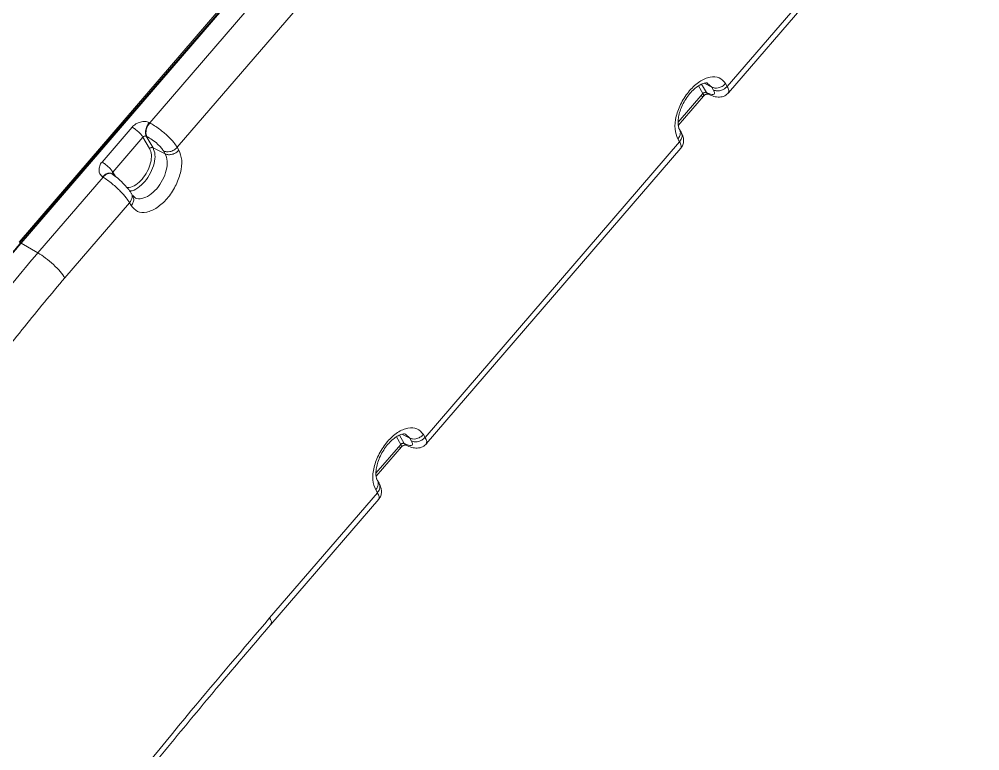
# Model space of a CAD drawing. Header units: millimetres. Extents: x 169 to 14583, y -399 to 10804.
# Drawn here: x 12694.5 to 12877.1, y 7455.4 to 7594.4 of the extents above; entities that cross this region are included whole.
import ezdxf

# ---------------------------------------------------------------- set-up
doc = ezdxf.new("R2010")
doc.units = ezdxf.units.MM
doc.header["$LTSCALE"] = 35

msp = doc.modelspace()

# ---------------------------------------------------------------- linework, layer by layer
at = {"color": 7, "linetype": 'Continuous', "lineweight": 18}
for p, q in [((12839.437, 7720.296), (12694.495, 7552.033)), ((12839.596, 7720.172), (12694.635, 7551.889)), ((12839.809, 7720.112), (12694.848, 7551.829)), ((12829.065, 7581.601), (12876.793, 7637.008)), ((12829.295, 7580.353), (12877.068, 7635.813)), ((12767.224, 7630.318), (12719.297, 7574.681)), ((12772.255, 7625.439), (12724.527, 7570.032)), ((12823.61, 7581.704), (12824.453, 7580.263)), ((12824.181, 7582.01), (12825.103, 7580.436)), ((12826.145, 7581.456), (12824.678, 7582.189)), ((12825.338, 7582.18), (12826.145, 7581.456)), ((12826.145, 7581.456), (12826.464, 7580.912)), ((12828.746, 7582.146), (12829.065, 7581.601)), ((12824.453, 7580.263), (12819.733, 7574.783)), ((12819.756, 7574.204), (12824.555, 7579.775)), ((12825.103, 7580.436), (12825.2, 7580.387)), ((12825.407, 7580.162), (12825.103, 7580.436)), ((12825.2, 7580.387), (12825.514, 7580.119)), ((12710.238, 7567.237), (12715.95, 7573.868)), ((12719.201, 7574.73), (12719.297, 7574.681)), ((12820.31, 7572.892), (12819.991, 7573.436)), ((12712.29, 7565.331), (12718.002, 7571.962)), ((12718.002, 7571.962), (12719.278, 7569.783)), ((12718.749, 7572.086), (12718.652, 7572.134)), ((12718.652, 7572.134), (12719.928, 7569.956)), ((12819.994, 7571.072), (12819.675, 7571.617)), ((12722.245, 7568.798), (12719.928, 7569.956)), ((12724.527, 7570.032), (12724.846, 7569.487)), ((12771.635, 7514.932), (12819.994, 7571.072)), ((12771.866, 7513.684), (12820.27, 7569.877)), ((12721.926, 7569.343), (12722.245, 7568.798)), ((12710.426, 7564.382), (12698.03, 7549.992)), ((12710.426, 7564.382), (12710.337, 7564.44)), ((12712.112, 7564.955), (12712.026, 7565.028)), ((12712.781, 7564.493), (12712.29, 7565.331)), ((12716.091, 7560.778), (12715.773, 7561.322)), ((12715.457, 7559.503), (12703.161, 7545.228)), ((12715.776, 7558.958), (12715.457, 7559.503)), ((12698.03, 7549.992), (12694.848, 7551.829)), ((12766.181, 7515.035), (12767.024, 7513.594)), ((12766.752, 7515.341), (12767.674, 7513.767)), ((12768.716, 7514.788), (12767.249, 7515.521)), ((12767.909, 7515.511), (12768.716, 7514.788)), ((12768.716, 7514.788), (12769.035, 7514.243)), ((12771.317, 7515.477), (12771.635, 7514.932)), ((12767.024, 7513.594), (12762.303, 7508.114)), ((12762.327, 7507.535), (12767.125, 7513.106)), ((12767.674, 7513.767), (12767.771, 7513.718)), ((12767.977, 7513.493), (12767.674, 7513.767)), ((12767.771, 7513.718), (12768.085, 7513.45)), ((12762.881, 7506.223), (12762.562, 7506.767)), ((12742.086, 7480.629), (12762.565, 7504.403)), ((12762.565, 7504.403), (12762.246, 7504.948)), ((12742.339, 7479.407), (12762.841, 7503.208))]:
    msp.add_line(p, q, dxfattribs=at)
for points, knots in [([(12819.675, 7571.617), (12819.444, 7572.208), (12818.981, 7573.391), (12819.266, 7575.911), (12820.256, 7578.521), (12821.859, 7580.897), (12823.821, 7582.66), (12825.829, 7583.531), (12827.641, 7583.445), (12828.377, 7582.579), (12828.746, 7582.146)], [0, 0, 0, 0, 0.1250073, 0.2499983, 0.3749941, 0.4999965, 0.6249979, 0.7499938, 0.8749442, 1, 1, 1, 1]), ([(12819.987, 7573.444), (12819.956, 7573.502), (12819.863, 7573.677), (12819.725, 7574.192), (12819.696, 7575.052), (12819.841, 7576.081), (12820.173, 7577.211), (12820.686, 7578.374), (12821.356, 7579.49), (12822.139, 7580.483), (12822.973, 7581.288), (12823.786, 7581.859), (12824.5, 7582.182), (12825.025, 7582.276), (12825.269, 7582.248), (12825.332, 7582.21), (12825.355, 7582.197)], [0, 0, 0, 0, 0.0387528, 0.1163478, 0.1914832, 0.2669557, 0.3438547, 0.4220557, 0.5009573, 0.5798231, 0.6577469, 0.7341216, 0.8087342, 0.8825632, 0.95817, 1, 1, 1, 1]), ([(12826.464, 7580.912), (12826.563, 7580.693), (12826.76, 7580.255), (12826.479, 7580.015), (12825.935, 7580.061), (12825.445, 7580.278), (12825.2, 7580.387)], [0, 0, 0, 0, 0.2795474, 0.559142, 0.7795499, 1, 1, 1, 1]), ([(12828.746, 7582.146), (12828.542, 7581.953), (12828.134, 7581.566), (12827.372, 7581.298), (12826.678, 7581.259), (12826.323, 7581.391), (12826.145, 7581.456)], [0, 0, 0, 0, 0.2796438, 0.5592878, 0.7796441, 1, 1, 1, 1]), ([(12826.464, 7580.912), (12826.695, 7580.834), (12827.156, 7580.677), (12827.931, 7580.817), (12828.596, 7581.138), (12828.909, 7581.447), (12829.065, 7581.601)], [0, 0, 0, 0, 0.2796438, 0.5592878, 0.7796441, 1, 1, 1, 1]), ([(12829.065, 7581.601), (12829.203, 7581.33), (12829.485, 7580.775), (12829.343, 7580.509), (12829.271, 7580.372)], [0, 0, 0, 0, 0.48796, 1, 1, 1, 1]), ([(12824.197, 7579.756), (12824.204, 7579.753), (12824.393, 7579.667), (12824.548, 7579.728), (12824.627, 7579.912), (12824.511, 7580.146), (12824.453, 7580.263)], [0, 0, 0, 0, 0.015198, 0.3974529, 0.6987268, 1, 1, 1, 1]), ([(12824.554, 7579.774), (12824.588, 7579.81), (12824.658, 7579.886), (12824.814, 7579.999), (12824.991, 7580.088), (12825.166, 7580.142), (12825.311, 7580.16), (12825.4, 7580.151), (12825.4, 7580.15), (12825.4, 7580.149)], [0, 0, 0, 0, 0.12543513, 0.26301098, 0.40043962, 0.54031884, 0.68708773, 0.85113559, 1, 1, 1, 1]), ([(12825.502, 7580.1), (12825.839, 7579.952), (12826.527, 7579.649), (12827.592, 7579.521), (12828.633, 7579.728), (12829.128, 7580.21), (12829.373, 7580.448)], [0, 0, 0, 0, 0.2405129, 0.4911701, 0.7485542, 1, 1, 1, 1]), ([(12715.95, 7573.868), (12716.176, 7574.082), (12716.628, 7574.511), (12717.521, 7574.87), (12718.27, 7574.957), (12718.832, 7574.883), (12719.077, 7574.781), (12719.201, 7574.73)], [0, 0, 0, 0, 0.2498767, 0.4989648, 0.7481994, 0.8734603, 1, 1, 1, 1]), ([(12719.201, 7574.73), (12719.039, 7574.488), (12718.714, 7574.005), (12718.495, 7573.218), (12718.473, 7572.564), (12718.592, 7572.277), (12718.652, 7572.134)], [0, 0, 0, 0, 0.2796188, 0.5592377, 0.7796191, 1, 1, 1, 1]), ([(12719.297, 7574.681), (12719.141, 7574.449), (12718.814, 7573.964), (12718.589, 7573.165), (12718.572, 7572.504), (12718.691, 7572.222), (12718.749, 7572.086)], [0, 0, 0, 0, 0.2702613, 0.5624294, 0.7897364, 1, 1, 1, 1]), ([(12719.297, 7574.681), (12719.601, 7574.509), (12720.192, 7574.175), (12721.113, 7573.526), (12721.964, 7572.85), (12722.929, 7571.988), (12723.891, 7570.986), (12724.326, 7570.333), (12724.527, 7570.032)], [0, 0, 0, 0, 0.1551399, 0.3017342, 0.4397775, 0.5692648, 0.801581, 1, 1, 1, 1]), ([(12819.675, 7571.617), (12819.817, 7571.814), (12820.099, 7572.21), (12820.183, 7572.849), (12820.13, 7573.285), (12819.988, 7573.434), (12819.983, 7573.44)], [0, 0, 0, 0, 0.3287184, 0.6574369, 0.9861553, 1, 1, 1, 1]), ([(12718.749, 7572.086), (12719.093, 7571.892), (12719.78, 7571.505), (12720.766, 7570.703), (12721.517, 7569.947), (12721.79, 7569.544), (12721.926, 7569.343)], [0, 0, 0, 0, 0.2796847, 0.5593155, 0.7796621, 1, 1, 1, 1]), ([(12819.994, 7571.072), (12820.147, 7571.293), (12820.452, 7571.736), (12820.524, 7572.407), (12820.366, 7572.747), (12820.301, 7572.887)], [0, 0, 0, 0, 0.3694764, 0.7389529, 1, 1, 1, 1]), ([(12820.192, 7569.79), (12820.331, 7569.967), (12820.637, 7570.356), (12820.813, 7571.105), (12820.75, 7571.989), (12820.459, 7572.587), (12820.31, 7572.892)], [0, 0, 0, 0, 0.2023893, 0.4450002, 0.7162856, 1, 1, 1, 1]), ([(12719.278, 7569.783), (12719.422, 7569.41), (12719.71, 7568.663), (12719.538, 7567.079), (12718.909, 7565.438), (12717.901, 7563.931), (12716.676, 7562.857), (12715.585, 7562.304), (12715.055, 7562.393), (12714.879, 7562.423)], [0, 0, 0, 0, 0.1538168, 0.3076335, 0.4614503, 0.6152671, 0.7690838, 0.9229006, 1, 1, 1, 1]), ([(12719.928, 7569.956), (12720.09, 7569.542), (12720.414, 7568.715), (12720.214, 7566.952), (12719.524, 7565.13), (12718.397, 7563.456), (12717.044, 7562.273), (12715.958, 7561.687), (12715.478, 7561.745), (12715.396, 7561.755)], [0, 0, 0, 0, 0.1610621, 0.3221244, 0.4831867, 0.6442488, 0.805311, 0.9663733, 1, 1, 1, 1]), ([(12724.527, 7570.032), (12724.323, 7569.839), (12723.915, 7569.452), (12723.153, 7569.184), (12722.459, 7569.145), (12722.104, 7569.277), (12721.926, 7569.343)], [0, 0, 0, 0, 0.2796438, 0.5592878, 0.7796441, 1, 1, 1, 1]), ([(12820.246, 7569.896), (12820.306, 7570.017), (12820.423, 7570.254), (12820.135, 7570.804), (12819.994, 7571.072)], [0, 0, 0, 0, 0.51201781, 1, 1, 1, 1]), ([(12724.846, 7569.487), (12725.077, 7568.896), (12725.541, 7567.713), (12725.256, 7565.193), (12724.266, 7562.583), (12722.663, 7560.207), (12720.7, 7558.444), (12718.692, 7557.573), (12716.88, 7557.659), (12716.144, 7558.525), (12715.776, 7558.958)], [0, 0, 0, 0, 0.1250073, 0.2499983, 0.3749941, 0.4999965, 0.6249979, 0.7499938, 0.8749442, 1, 1, 1, 1]), ([(12722.245, 7568.798), (12722.413, 7568.371), (12722.747, 7567.517), (12722.541, 7565.697), (12721.827, 7563.812), (12720.669, 7562.098), (12719.25, 7560.82), (12717.808, 7560.207), (12716.663, 7560.211), (12716.236, 7560.68), (12716.082, 7560.849)], [0, 0, 0, 0, 0.1322269, 0.2644538, 0.3966807, 0.5289076, 0.6611344, 0.7933613, 0.9255882, 1, 1, 1, 1]), ([(12710.337, 7564.44), (12710.152, 7564.608), (12709.781, 7564.944), (12709.612, 7565.692), (12709.718, 7566.355), (12709.959, 7566.877), (12710.144, 7567.116), (12710.238, 7567.237)], [0, 0, 0, 0, 0.24987671, 0.49896483, 0.74819938, 0.87346034, 1, 1, 1, 1]), ([(12710.337, 7564.44), (12710.521, 7564.609), (12710.888, 7564.946), (12711.478, 7565.179), (12711.786, 7565.114), (12711.936, 7565.083)], [0, 0, 0, 0, 0.3397356, 0.6794712, 1, 1, 1, 1]), ([(12712.026, 7565.028), (12712.023, 7565.031), (12711.883, 7565.151), (12711.462, 7565.077), (12710.901, 7564.831), (12710.58, 7564.528), (12710.426, 7564.382)], [0, 0, 0, 0, 0.0091543, 0.4058627, 0.7145022, 1, 1, 1, 1]), ([(12715.457, 7559.503), (12715.259, 7559.807), (12714.829, 7560.466), (12713.9, 7561.506), (12712.972, 7562.41), (12712.155, 7563.126), (12711.274, 7563.821), (12710.714, 7564.192), (12710.426, 7564.382)], [0, 0, 0, 0, 0.19841, 0.4307232, 0.5602112, 0.6982568, 0.8448549, 1, 1, 1, 1]), ([(12715.772, 7561.323), (12715.577, 7561.618), (12715.187, 7562.206), (12714.221, 7563.257), (12713.138, 7564.26), (12712.466, 7564.742), (12712.132, 7564.982)], [0, 0, 0, 0, 0.2524506, 0.5032643, 0.7524391, 1, 1, 1, 1]), ([(12712.191, 7564.943), (12712.182, 7564.969), (12712.157, 7565.042), (12712.187, 7565.184), (12712.255, 7565.282), (12712.29, 7565.331)], [0, 0, 0, 0, 0.2174656, 0.6087328, 1, 1, 1, 1]), ([(12715.756, 7561.311), (12715.776, 7561.289), (12715.947, 7561.106), (12715.967, 7560.633), (12715.835, 7560.021), (12715.583, 7559.675), (12715.457, 7559.503)], [0, 0, 0, 0, 0.0488515, 0.4180896, 0.7090451, 1, 1, 1, 1]), ([(12715.776, 7558.958), (12715.928, 7559.179), (12716.234, 7559.622), (12716.305, 7560.296), (12716.146, 7560.638), (12716.079, 7560.782)], [0, 0, 0, 0, 0.36772203, 0.73544427, 1, 1, 1, 1]), ([(12716.29, 7560.563), (12716.279, 7560.568), (12716.216, 7560.594), (12716.145, 7560.698), (12716.087, 7560.785)], [0, 0, 0, 0, 0.16982536, 1, 1, 1, 1]), ([(12694.654, 7551.761), (12692.013, 7548.624), (12686.729, 7542.35), (12679.708, 7533.124), (12673.437, 7524.375), (12669.788, 7518.857), (12667.963, 7516.098)], [0, 0, 0, 0, 0.2799917, 0.5599843, 0.7799924, 1, 1, 1, 1]), ([(12694.848, 7551.829), (12692.2, 7548.684), (12686.903, 7542.395), (12679.864, 7533.146), (12673.578, 7524.374), (12669.919, 7518.842), (12668.09, 7516.077)], [0, 0, 0, 0, 0.2799921, 0.5599841, 0.7799921, 1, 1, 1, 1]), ([(12703.161, 7545.228), (12700.578, 7542.161), (12695.414, 7536.029), (12688.551, 7527.013), (12682.423, 7518.462), (12678.856, 7513.067), (12677.072, 7510.369)], [0, 0, 0, 0, 0.2800782, 0.559942, 0.779882, 1, 1, 1, 1]), ([(12762.246, 7504.948), (12762.015, 7505.539), (12761.551, 7506.722), (12761.836, 7509.242), (12762.826, 7511.853), (12764.43, 7514.228), (12766.392, 7515.991), (12768.4, 7516.862), (12770.212, 7516.776), (12770.948, 7515.91), (12771.317, 7515.477)], [0, 0, 0, 0, 0.1250073, 0.2499983, 0.3749941, 0.4999965, 0.6249979, 0.7499938, 0.8749442, 1, 1, 1, 1]), ([(12762.558, 7506.775), (12762.527, 7506.833), (12762.434, 7507.008), (12762.296, 7507.523), (12762.267, 7508.383), (12762.412, 7509.412), (12762.744, 7510.542), (12763.257, 7511.705), (12763.927, 7512.821), (12764.709, 7513.814), (12765.544, 7514.619), (12766.357, 7515.19), (12767.07, 7515.513), (12767.596, 7515.608), (12767.84, 7515.579), (12767.903, 7515.541), (12767.926, 7515.528)], [0, 0, 0, 0, 0.0387528, 0.1163478, 0.1914832, 0.2669557, 0.3438547, 0.4220557, 0.5009573, 0.5798231, 0.6577469, 0.7341216, 0.8087342, 0.8825632, 0.95817, 1, 1, 1, 1]), ([(12771.317, 7515.477), (12771.113, 7515.284), (12770.705, 7514.897), (12769.942, 7514.629), (12769.249, 7514.59), (12768.894, 7514.722), (12768.716, 7514.788)], [0, 0, 0, 0, 0.2796438, 0.5592878, 0.7796441, 1, 1, 1, 1]), ([(12769.035, 7514.243), (12769.265, 7514.165), (12769.727, 7514.008), (12770.501, 7514.148), (12771.167, 7514.469), (12771.479, 7514.778), (12771.635, 7514.932)], [0, 0, 0, 0, 0.27964384, 0.55928783, 0.77964414, 1, 1, 1, 1]), ([(12771.635, 7514.932), (12771.773, 7514.661), (12772.056, 7514.106), (12771.914, 7513.84), (12771.842, 7513.703)], [0, 0, 0, 0, 0.48796, 1, 1, 1, 1]), ([(12766.768, 7513.087), (12766.775, 7513.084), (12766.964, 7512.998), (12767.118, 7513.059), (12767.198, 7513.243), (12767.082, 7513.477), (12767.024, 7513.594)], [0, 0, 0, 0, 0.015198, 0.3974529, 0.6987268, 1, 1, 1, 1]), ([(12767.125, 7513.106), (12767.159, 7513.141), (12767.229, 7513.217), (12767.385, 7513.33), (12767.562, 7513.419), (12767.737, 7513.473), (12767.882, 7513.491), (12767.97, 7513.482), (12767.971, 7513.481), (12767.971, 7513.48)], [0, 0, 0, 0, 0.12543513, 0.26301098, 0.40043962, 0.54031884, 0.68708773, 0.85113559, 1, 1, 1, 1]), ([(12769.035, 7514.243), (12769.133, 7514.024), (12769.33, 7513.586), (12769.05, 7513.346), (12768.506, 7513.392), (12768.016, 7513.61), (12767.771, 7513.718)], [0, 0, 0, 0, 0.27954742, 0.55914196, 0.77954988, 1, 1, 1, 1]), ([(12768.073, 7513.431), (12768.41, 7513.283), (12769.098, 7512.98), (12770.163, 7512.852), (12771.203, 7513.059), (12771.699, 7513.541), (12771.944, 7513.779)], [0, 0, 0, 0, 0.2405129, 0.4911701, 0.7485542, 1, 1, 1, 1]), ([(12762.246, 7504.948), (12762.388, 7505.145), (12762.67, 7505.541), (12762.754, 7506.18), (12762.701, 7506.616), (12762.559, 7506.765), (12762.553, 7506.771)], [0, 0, 0, 0, 0.3287184, 0.6574369, 0.9861553, 1, 1, 1, 1]), ([(12762.565, 7504.403), (12762.718, 7504.624), (12763.023, 7505.067), (12763.094, 7505.738), (12762.937, 7506.078), (12762.872, 7506.219)], [0, 0, 0, 0, 0.3694764, 0.7389529, 1, 1, 1, 1]), ([(12762.763, 7503.121), (12762.902, 7503.298), (12763.208, 7503.687), (12763.383, 7504.437), (12763.321, 7505.32), (12763.03, 7505.918), (12762.881, 7506.223)], [0, 0, 0, 0, 0.2023893, 0.4450002, 0.7162856, 1, 1, 1, 1]), ([(12762.817, 7503.227), (12762.877, 7503.348), (12762.994, 7503.585), (12762.706, 7504.135), (12762.565, 7504.403)], [0, 0, 0, 0, 0.5120178, 1, 1, 1, 1]), ([(12708.478, 7439.943), (12714.668, 7447.666), (12725.722, 7461.456), (12737.086, 7474.77), (12742.086, 7480.629)], [0, 0, 0, 0, 0.5599832, 1, 1, 1, 1]), ([(12742.086, 7480.629), (12742.285, 7480.241), (12742.574, 7479.678), (12742.326, 7479.531), (12742.248, 7479.485)], [0, 0, 0, 0, 0.6872893, 1, 1, 1, 1]), ([(12708.771, 7438.763), (12710.359, 7440.762), (12715.174, 7446.821), (12723.302, 7456.82), (12732.9, 7468.378), (12739.287, 7475.84), (12742.339, 7479.406)], [0, 0, 0, 0, 0.14446646, 0.43793087, 0.73139302, 1, 1, 1, 1])]:
    msp.add_open_spline(points, degree=3, knots=knots, dxfattribs=at)
for points in [[(12825.103, 7580.436), (12825.052, 7580.454), (12824.951, 7580.49), (12824.767, 7580.468), (12824.588, 7580.394), (12824.498, 7580.307), (12824.453, 7580.263)], [(12715.95, 7573.868), (12716.145, 7573.744), (12716.534, 7573.498), (12717.149, 7572.976), (12717.687, 7572.427), (12717.897, 7572.117), (12718.002, 7571.962)], [(12718.002, 7571.962), (12718.047, 7572.005), (12718.137, 7572.092), (12718.315, 7572.167), (12718.499, 7572.189), (12718.601, 7572.152), (12718.652, 7572.134)], [(12719.928, 7569.956), (12719.877, 7569.974), (12719.775, 7570.01), (12719.591, 7569.988), (12719.412, 7569.914), (12719.323, 7569.827), (12719.278, 7569.783)], [(12724.846, 7569.487), (12724.666, 7569.313), (12724.307, 7568.965), (12723.592, 7568.668), (12722.857, 7568.581), (12722.449, 7568.725), (12722.245, 7568.798)], [(12712.29, 7565.331), (12712.185, 7565.486), (12711.975, 7565.796), (12711.437, 7566.345), (12710.822, 7566.866), (12710.433, 7567.113), (12710.238, 7567.237)], [(12694.848, 7551.829), (12694.804, 7551.852), (12694.717, 7551.897), (12694.637, 7551.902), (12694.608, 7551.859), (12694.639, 7551.794), (12694.654, 7551.761)], [(12698.03, 7549.992), (12694.885, 7546.237), (12688.596, 7538.726), (12679.642, 7526.763), (12674.062, 7518.414), (12671.272, 7514.24)], [(12703.161, 7545.228), (12702.898, 7545.616), (12702.374, 7546.391), (12701.03, 7547.763), (12699.492, 7549.067), (12698.518, 7549.684), (12698.03, 7549.992)], [(12767.674, 7513.767), (12767.623, 7513.785), (12767.521, 7513.821), (12767.338, 7513.799), (12767.159, 7513.725), (12767.069, 7513.638), (12767.024, 7513.594)]]:
    msp.add_open_spline(points, degree=3, dxfattribs=at)

doc.saveas('drawing.dxf')
